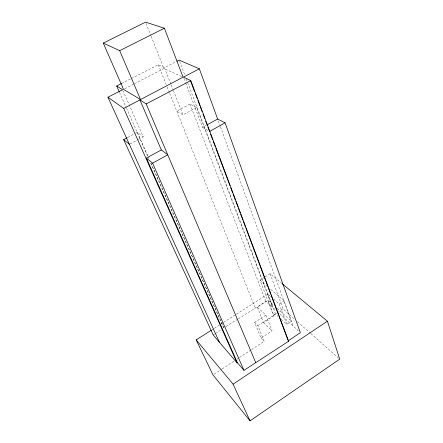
<?xml version="1.0" encoding="UTF-8"?>
<svg xmlns="http://www.w3.org/2000/svg" width="443" height="443" viewBox="0 0 443 443"><rect width="100%" height="100%" fill="white"/><g stroke="black" fill="none" stroke-linecap="round" stroke-linejoin="round"><path stroke-width="0.33" stroke-dasharray="2.21 1.66" d="M265.905 315.117L254.636 322.438L260.977 338.07L272.019 330.799L265.905 315.117L257.35 307.165L268.048 300.271L274.162 305.742M281.15 319.215L286.771 324.348L291.472 321.258L284.063 300.902L269.427 288.249M214.146 374.174L221.622 369.257M222.198 368.881L234.275 360.934M237.149 359.046L238.877 357.911M239.453 357.534L250.954 349.964M251.524 349.588L264.178 341.265L257.843 325.566L254.636 322.438M257.35 307.165L263.485 322.665L273.979 315.815L268.048 300.271M264.46 277.24L259.963 280.076L273.403 315.289L276.82 313.074M277.39 312.703L283.083 309.009L293.897 318.578M257.843 325.566L275.529 314.087L278.082 316.418M273.591 299.042L279.234 304.014L284.063 300.902M211.915 329.847L213.664 328.728M214.246 328.357L220.658 324.259M221.24 323.888L222.99 322.77M223.577 322.399L235.814 314.58M236.401 314.209L267.949 294.069L271.027 296.782M238.373 318.755L265.811 301.406L275.784 310.072M213.155 334.925L214.861 333.845M215.425 333.485L221.112 329.897M265.019 276.886L270.08 273.702L281.759 283.376M150.797 163.052L223.793 327.925L225.542 326.823M226.124 326.458L237.791 319.126M185.628 82.885L202.534 127.268L206.161 125.297M196.637 107.538L189.992 104.033L176.779 111.132L182.992 114.837L196.637 107.538L272.495 307.486M129.954 143.942L137.801 139.744M138.404 139.423L143.233 136.837L129.727 106.065M127.8 137.391L134.921 133.592M135.519 133.277L137.297 132.324L143.233 136.837M124.771 88.75L133.936 84.004M134.545 83.688L163.871 68.493L181.829 76.622M131.372 78.494L158.301 64.756L164.392 67.663L176.336 61.544M121.576 83.489L130.757 78.804M202.534 127.268L208.398 130.779M259.963 280.076L266.813 285.99M279.754 313.782L298.294 330.86M297.502 321.768L310.377 333.164M310.892 333.623L339.211 358.692M277.213 308.483L291.472 321.258M273.403 315.289L273.979 315.815M263.485 322.665L272.019 330.799M260.977 338.07L264.178 341.265M223.793 327.925L150.437 162.005M137.297 132.324L149.036 158.849M119.477 92.299L126.189 107.461M126.471 108.092L148.283 157.365M122.833 90.366L129.45 105.44M158.301 64.756L166.147 84.447M167.161 86.989L169.436 92.709M169.691 93.34L255.284 308.123M164.392 67.663L170.926 84.236M171.181 84.873L173.191 89.973M173.44 90.61L182.992 114.837M146.079 23.435L150.908 35.667M151.163 36.309L163.871 68.493M189.992 104.033L265.811 301.406M183.917 78.383L185.384 82.243M267.949 294.069L275.529 314.087M179.631 61.4L184.781 74.989M186.248 78.871L272.81 307.292M279.234 304.014L286.771 324.348M270.08 273.702L283.083 309.009M218.36 121L220.254 126.194M220.492 126.848L293.144 326.308"/><path stroke-width="0.66" d="M211.333 330.218L196.177 339.897L213 374.933L250.018 420.85L339.726 359.146L327.432 321.203L282.291 283.813M250.018 420.85L233.084 384.159L327.432 321.203M146.378 158.073L152.586 163.146L167.753 154.817L161.324 149.95L146.378 158.073L237.398 362.701L243.977 370.342L288.648 341.226L190.772 80.604L183.424 77.093L199.356 68.815L217.651 119.051L225.066 122.8L300.354 332.682L288.255 340.839L288.648 341.226M127.207 137.707L123.647 139.606L213.155 334.925L237.066 362.911L237.398 362.701M225.066 122.8L209.567 131.477L207.867 126.953M207.374 124.638L217.651 119.051M140.547 99.542L183.07 77.182L164.408 28.225L145.57 22.15L103.274 43.098L123.547 89.386L140.547 99.542L119.682 50.657L103.274 43.098M121.576 83.489L116.681 85.986L122.561 89.741L107.948 97.227L123.719 108.374L139.944 99.935L146.196 103.906L190.772 80.604M176.934 61.239L179.138 60.11L199.356 68.815M119.682 50.657L164.408 28.225M123.647 139.606L129.35 144.268M196.177 339.897L233.084 384.159M107.948 97.227L219.39 342.179M123.719 108.374L237.066 362.911M152.586 163.146L243.977 370.342M116.681 85.986L119.195 91.668M139.944 99.935L161.324 149.95M146.196 103.906L255.738 362.645M190.379 80.416L194.505 91.402M195.236 93.34L197.179 98.512M197.91 100.45L199.854 105.622M200.336 106.918L202.036 111.442M203.01 114.028L204.71 118.552M205.685 121.138L207.385 125.662M210.541 134.063L212.729 139.877M213.21 141.173L215.398 146.987M215.885 148.278L229.967 185.755M230.698 187.694L232.641 192.866M233.123 194.156L235.311 199.976M235.798 201.266L237.985 207.08M238.467 208.376L240.167 212.895M240.654 214.19L242.842 220.005M243.323 221.295L245.511 227.115M245.998 228.405L268.098 287.208M268.58 288.498L270.767 294.313M271.254 295.608L278.298 314.347M278.78 315.637L288.011 340.196"/></g></svg>
